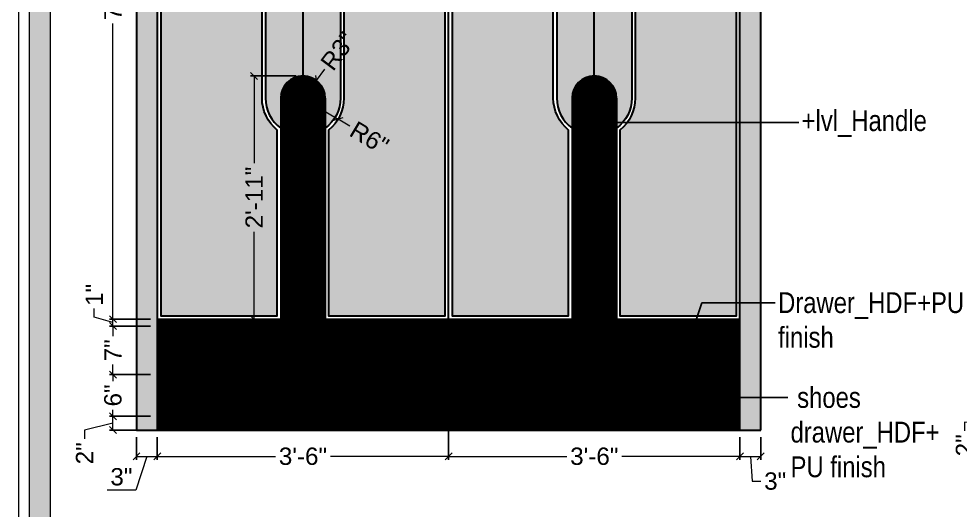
# Model space of a CAD drawing. Header units: millimetres. Extents: x 56222 to 3066687, y -650199 to -121287.
# Drawn here: x 132647.3 to 132783, y -184493.8 to -184422.9 of the extents above; entities that cross this region are included whole.
import ezdxf
from ezdxf import colors
from ezdxf.entities.mleader import LeaderData, LeaderLine
from ezdxf.math import Vec2, Vec3

# ---------------------------------------------------------------- set-up
doc = ezdxf.new("R2010")
doc.units = ezdxf.units.MM
doc.header["$MEASUREMENT"] = 0
doc.header["$PDMODE"] = 35
doc.linetypes.add('DASHEDX2', pattern=[1.5, 1, -0.5])
doc.layers.get('Defpoints').update_dxf_attribs({"color": 220})
doc.layers.add('AR HATCH-7', color=7, linetype='Continuous')
for name, color, linetype, lineweight in [('dim05', 1, 'Continuous', 13), ('Dimension', 10, 'DASHEDX2', 20), ('FURNITURE', 32, 'Continuous', 9), ('Text', 7, 'Continuous', 15), ('wall', 7, 'Continuous', 30)]:
    doc.layers.add(name, color=color, linetype=linetype, lineweight=lineweight)
doc.styles.add('Arial', font='arial.ttf')
doc.styles.get("Standard").update_dxf_attribs({"font": 'arial.ttf', "height": 6})
doc.styles.add('style4', font='ARIALN.TTF')
doc.dimstyles.new('ISO-25', dxfattribs={"dimtxt": 2.5, "dimasz": 1, "dimexe": 0.5, "dimexo": 1, "dimtad": 0, "dimdec": 1, "dimlunit": 4, "dimtxsty": 'Standard', "dimblk": 'OBLIQUE', "dimcen": 2.5, "dimclrd": 1, "dimclre": 1, "dimclrt": 5, "dimadec": 0, "dimazin": 0, "dimtfac": 1, "dimtdec": 1, "dimtmove": 0, "dimatfit": 3, "dimfxl": 1, "dimlwd": -1, "dimarcsym": 0})
pattern_1 = [(45, (54.63804404158145, -490.2478941883019), (-0.08838834764831845, 0.08838834764831845), [])]

# ---------------------------------------------------------------- blocks, each defined once
blk = doc.blocks.new('_Oblique')
at = {"layer": 'wall', "color": 0, "lineweight": -2}
blk.add_line((-0.5, -0.5), (0.5, 0.5), dxfattribs=at)
blk = doc.blocks.new('*D185')
at = {"layer": 'Defpoints', "color": 0, "lineweight": 30, "transparency": 16777216}
for p in [(132709.2861359883, -184480.2554347253), (132667.2861359883, -184482.2554347253), (132709.2861359883, -184486.0388636362)]:
    blk.add_point(p, dxfattribs=at)
at = {"layer": 'dim05', "color": 1, "linetype": 'Continuous', "lineweight": -2, "transparency": 16777216}
for p, q in [((132709.2861359883, -184481.2554347253), (132709.2861359883, -184486.5388636362)), ((132667.2861359883, -184483.2554347253), (132667.2861359883, -184486.5388636362))]:
    blk.add_line(p, q, dxfattribs=at)
at = {"layer": 'dim05', "color": 1, "linetype": 'Continuous', "transparency": 16777216}
for p, q in [((132667.2861359883, -184486.0388636362), (132684.339171459, -184486.0388636362)), ((132709.2861359883, -184486.0388636362), (132692.2331005177, -184486.0388636362))]:
    blk.add_line(p, q, dxfattribs=at)
at = {"layer": 'dim05', "color": 1, "transparency": 16777216, "rotation": 180}
blk.add_blockref('_Oblique', (132667.2861359883, -184486.0388636362), dxfattribs=at)
at = {"layer": 'dim05', "color": 1, "transparency": 16777216}
blk.add_blockref('_Oblique', (132709.2861359883, -184486.0388636362), dxfattribs=at)
at = {"layer": 'dim05', "color": 5, "lineweight": 25, "transparency": 16777216, "insert": (132688.2861359883, -184486.0388636362), "char_height": 2.5, "attachment_point": 5, "style": 'Arial'}
blk.add_mtext('3\'-6"', dxfattribs=at)
blk = doc.blocks.new('*D186')
at = {"layer": 'Defpoints', "color": 0, "lineweight": 30, "transparency": 16777216}
for p in [(132709.2861359883, -184480.2554347253), (132751.2861359883, -184482.2554347253), (132751.2861359883, -184486.0388636362)]:
    blk.add_point(p, dxfattribs=at)
at = {"layer": 'dim05', "color": 1, "linetype": 'Continuous', "lineweight": -2, "transparency": 16777216}
for p, q in [((132709.2861359883, -184481.2554347253), (132709.2861359883, -184486.5388636362)), ((132751.2861359883, -184483.2554347253), (132751.2861359883, -184486.5388636362))]:
    blk.add_line(p, q, dxfattribs=at)
at = {"layer": 'dim05', "color": 1, "linetype": 'Continuous', "transparency": 16777216}
for p, q in [((132709.2861359883, -184486.0388636362), (132726.339171459, -184486.0388636362)), ((132751.2861359883, -184486.0388636362), (132734.2331005177, -184486.0388636362))]:
    blk.add_line(p, q, dxfattribs=at)
at = {"layer": 'dim05', "color": 1, "transparency": 16777216, "rotation": 180}
blk.add_blockref('_Oblique', (132709.2861359883, -184486.0388636362), dxfattribs=at)
at = {"layer": 'dim05', "color": 1, "transparency": 16777216}
blk.add_blockref('_Oblique', (132751.2861359883, -184486.0388636362), dxfattribs=at)
at = {"layer": 'dim05', "color": 5, "lineweight": 25, "transparency": 16777216, "insert": (132730.2861359883, -184486.0388636362), "char_height": 2.5, "attachment_point": 5, "style": 'Arial'}
blk.add_mtext('3\'-6"', dxfattribs=at)
blk = doc.blocks.new('*D187')
at = {"layer": 'Defpoints', "color": 0, "lineweight": 30, "transparency": 16777216}
for p in [(132751.2861359883, -184482.2554347253), (132754.2861359883, -184482.2554347253), (132754.2861359883, -184486.0388636362)]:
    blk.add_point(p, dxfattribs=at)
at = {"layer": 'dim05', "color": 1, "linetype": 'Continuous', "lineweight": -2, "transparency": 16777216}
for p, q in [((132751.2861359883, -184483.2554347253), (132751.2861359883, -184486.5388636362)), ((132754.2861359883, -184483.2554347253), (132754.2861359883, -184486.5388636362))]:
    blk.add_line(p, q, dxfattribs=at)
at = {"layer": 'dim05', "color": 1, "linetype": 'Continuous', "transparency": 16777216}
for p, q in [((132751.2861359883, -184486.0388636362), (132754.2861359883, -184486.0388636362)), ((132752.7861359883, -184486.0388636362), (132753.0553296662, -184489.6209380389)), ((132753.0553296662, -184489.6209380389), (132754.3053296662, -184489.6209380389))]:
    blk.add_line(p, q, dxfattribs=at)
at = {"layer": 'dim05', "color": 1, "transparency": 16777216, "rotation": 180}
blk.add_blockref('_Oblique', (132751.2861359883, -184486.0388636362), dxfattribs=at)
at = {"layer": 'dim05', "color": 1, "transparency": 16777216}
blk.add_blockref('_Oblique', (132754.2861359883, -184486.0388636362), dxfattribs=at)
at = {"layer": 'dim05', "color": 5, "lineweight": 25, "transparency": 16777216, "insert": (132756.3662096117, -184489.6209380389), "char_height": 2.5, "attachment_point": 5, "style": 'Arial'}
blk.add_mtext('3"', dxfattribs=at)
blk = doc.blocks.new('*D440')
at = {"layer": 'Defpoints', "color": 0, "lineweight": 30, "transparency": 16777216}
for p in [(132786.3392786623, -184480.2554347254), (132792.2744125533, -184480.2554347254), (132792.2744125533, -184482.2554347254)]:
    blk.add_point(p, dxfattribs=at)
at = {"layer": 'dim05', "color": 1, "linetype": 'Continuous', "transparency": 16777216}
for p, q in [((132786.3392786623, -184481.2554347254), (132783.6466627003, -184481.1146383739)), ((132783.6466627003, -184481.1146383739), (132783.6466627003, -184482.3646383739)), ((132786.3392786623, -184482.2554347254), (132786.3392786623, -184480.2554347254))]:
    blk.add_line(p, q, dxfattribs=at)
at = {"layer": 'dim05', "color": 1, "linetype": 'Continuous', "lineweight": -2, "transparency": 16777216}
for p, q in [((132791.2744125533, -184480.2554347254), (132785.8392786623, -184480.2554347254)), ((132791.2744125533, -184482.2554347254), (132785.8392786623, -184482.2554347254))]:
    blk.add_line(p, q, dxfattribs=at)
at = {"layer": 'dim05', "color": 1, "transparency": 16777216}
for p, rotation in [((132786.3392786623, -184480.2554347254), 90), ((132786.3392786623, -184482.2554347254), 270)]:
    blk.add_blockref('_Oblique', p, dxfattribs=dict(at, rotation=rotation))
at = {"layer": 'dim05', "color": 5, "lineweight": 25, "transparency": 16777216, "insert": (132783.6466627003, -184484.4476874871), "char_height": 2.5, "attachment_point": 5, "rotation": 90, "style": 'Arial'}
blk.add_mtext('2"', dxfattribs=at)
blk = doc.blocks.new('*D514')
at = {"layer": 'Defpoints', "color": 0, "lineweight": 30, "transparency": 16777216}
for p in [(132660.8963924649, -184480.2554347254), (132667.2861359884, -184480.2554347254), (132667.2861359884, -184482.2554347254)]:
    blk.add_point(p, dxfattribs=at)
at = {"layer": 'dim05', "color": 1, "linetype": 'Continuous', "transparency": 16777216}
for p, q in [((132660.8963924649, -184481.2554347254), (132656.7985863784, -184482.2672682831)), ((132660.8963924649, -184482.2554347254), (132660.8963924649, -184480.2554347254)), ((132656.7985863784, -184482.2672682831), (132656.7985863784, -184483.5172682831))]:
    blk.add_line(p, q, dxfattribs=at)
at = {"layer": 'dim05', "color": 1, "linetype": 'Continuous', "lineweight": -2, "transparency": 16777216}
for p, q in [((132666.2861359884, -184480.2554347254), (132660.3963924649, -184480.2554347254)), ((132666.2861359884, -184482.2554347254), (132660.3963924649, -184482.2554347254))]:
    blk.add_line(p, q, dxfattribs=at)
at = {"layer": 'dim05', "color": 1, "transparency": 16777216}
for p, rotation in [((132660.8963924649, -184480.2554347254), 90), ((132660.8963924649, -184482.2554347254), 270)]:
    blk.add_blockref('_Oblique', p, dxfattribs=dict(at, rotation=rotation))
at = {"layer": 'dim05', "color": 5, "lineweight": 25, "transparency": 16777216, "insert": (132656.7985863783, -184485.6003173963), "char_height": 2.5, "attachment_point": 5, "rotation": 90, "style": 'Arial'}
blk.add_mtext('2"', dxfattribs=at)
blk = doc.blocks.new('*D515')
at = {"layer": 'Defpoints', "color": 0, "lineweight": 30, "transparency": 16777216}
for p in [(132664.2861359883, -184482.2554347254), (132667.2861359883, -184482.2554347254), (132667.2861359883, -184486.0388636362)]:
    blk.add_point(p, dxfattribs=at)
at = {"layer": 'dim05', "color": 1, "linetype": 'Continuous', "lineweight": -2, "transparency": 16777216}
for p, q in [((132664.2861359883, -184483.2554347254), (132664.2861359883, -184486.5388636362)), ((132667.2861359883, -184483.2554347254), (132667.2861359883, -184486.5388636362))]:
    blk.add_line(p, q, dxfattribs=at)
at = {"layer": 'dim05', "color": 1, "linetype": 'Continuous', "transparency": 16777216}
for p, q in [((132665.7861359883, -184486.0388636362), (132664.1729918094, -184490.9024615877)), ((132664.2861359883, -184486.0388636362), (132667.2861359883, -184486.0388636362)), ((132664.1729918094, -184490.9024615877), (132660.0512319186, -184490.9024615877))]:
    blk.add_line(p, q, dxfattribs=at)
at = {"layer": 'dim05', "color": 1, "transparency": 16777216, "rotation": 180}
blk.add_blockref('_Oblique', (132664.2861359883, -184486.0388636362), dxfattribs=at)
at = {"layer": 'dim05', "color": 1, "transparency": 16777216}
blk.add_blockref('_Oblique', (132667.2861359883, -184486.0388636362), dxfattribs=at)
at = {"layer": 'dim05', "color": 5, "lineweight": 25, "transparency": 16777216, "insert": (132662.112111864, -184489.0001764581), "char_height": 2.5, "attachment_point": 5, "style": 'Arial'}
blk.add_mtext('3"', dxfattribs=at)
blk = doc.blocks.new('*D516')
at = {"layer": 'Defpoints', "color": 0, "lineweight": 30, "transparency": 16777216}
for p in [(132660.896392465, -184474.2554347254), (132667.2861359884, -184474.2554347254), (132667.2861359884, -184480.2554347254)]:
    blk.add_point(p, dxfattribs=at)
at = {"layer": 'dim05', "color": 1, "linetype": 'Continuous', "lineweight": -2, "transparency": 16777216}
for p, q in [((132666.2861359884, -184474.2554347254), (132660.396392465, -184474.2554347254)), ((132666.2861359884, -184480.2554347254), (132660.396392465, -184480.2554347254))]:
    blk.add_line(p, q, dxfattribs=at)
at = {"layer": 'dim05', "color": 1, "linetype": 'Continuous', "transparency": 16777216}
for p, q in [((132660.896392465, -184474.2554347254), (132660.896392465, -184475.1868808373)), ((132660.896392465, -184480.2554347254), (132660.896392465, -184479.3239886135))]:
    blk.add_line(p, q, dxfattribs=at)
at = {"layer": 'dim05', "color": 1, "transparency": 16777216}
for p, rotation in [((132660.896392465, -184474.2554347254), 90), ((132660.896392465, -184480.2554347254), 270)]:
    blk.add_blockref('_Oblique', p, dxfattribs=dict(at, rotation=rotation))
at = {"layer": 'dim05', "color": 5, "lineweight": 25, "transparency": 16777216, "insert": (132660.8963924649, -184477.2554347254), "char_height": 2.5, "attachment_point": 5, "rotation": 90, "style": 'Arial'}
blk.add_mtext('6"', dxfattribs=at)
blk = doc.blocks.new('*D517')
at = {"layer": 'Defpoints', "color": 0, "lineweight": 30, "transparency": 16777216}
for p in [(132660.8963924651, -184467.255434721), (132667.2861359884, -184467.255434721), (132667.2861359884, -184474.2554347254)]:
    blk.add_point(p, dxfattribs=at)
at = {"layer": 'dim05', "color": 1, "linetype": 'Continuous', "lineweight": -2, "transparency": 16777216}
for p, q in [((132666.2861359884, -184467.255434721), (132660.3963924651, -184467.255434721)), ((132666.2861359884, -184474.2554347254), (132660.3963924651, -184474.2554347254))]:
    blk.add_line(p, q, dxfattribs=at)
at = {"layer": 'dim05', "color": 1, "linetype": 'Continuous', "transparency": 16777216}
for p, q in [((132660.8963924651, -184467.255434721), (132660.8963924651, -184468.7039340411)), ((132660.8963924651, -184474.2554347254), (132660.8963924651, -184472.8069354053))]:
    blk.add_line(p, q, dxfattribs=at)
at = {"layer": 'dim05', "color": 1, "transparency": 16777216}
for p, rotation in [((132660.8963924651, -184467.255434721), 90), ((132660.8963924651, -184474.2554347254), 270)]:
    blk.add_blockref('_Oblique', p, dxfattribs=dict(at, rotation=rotation))
at = {"layer": 'dim05', "color": 5, "lineweight": 25, "transparency": 16777216, "insert": (132660.896392465, -184470.7554347232), "char_height": 2.5, "attachment_point": 5, "rotation": 90, "style": 'Arial'}
blk.add_mtext('7"', dxfattribs=at)
blk = doc.blocks.new('*D518')
at = {"layer": 'Defpoints', "color": 0, "lineweight": 30, "transparency": 16777216}
for p in [(132660.8963924652, -184466.255434721), (132667.2861359884, -184466.255434721), (132667.2861359884, -184467.255434721)]:
    blk.add_point(p, dxfattribs=at)
at = {"layer": 'dim05', "color": 1, "linetype": 'Continuous', "transparency": 16777216}
for p, q in [((132658.2037765034, -184465.9476499324), (132658.2037765034, -184464.6976499324)), ((132660.8963924652, -184466.755434721), (132658.2037765034, -184465.9476499324)), ((132660.8963924652, -184466.255434721), (132660.8963924652, -184465.255434721)), ((132660.8963924652, -184467.255434721), (132660.8963924652, -184466.255434721)), ((132660.8963924652, -184467.255434721), (132660.8963924652, -184466.255434721)), ((132660.8963924652, -184467.255434721), (132660.8963924652, -184468.255434721))]:
    blk.add_line(p, q, dxfattribs=at)
at = {"layer": 'dim05', "color": 1, "linetype": 'Continuous', "lineweight": -2, "transparency": 16777216}
for p, q in [((132666.2861359884, -184466.255434721), (132660.3963924652, -184466.255434721)), ((132666.2861359884, -184467.255434721), (132660.3963924652, -184467.255434721))]:
    blk.add_line(p, q, dxfattribs=at)
at = {"layer": 'dim05', "color": 1, "transparency": 16777216}
for p, rotation in [((132660.8963924652, -184466.255434721), 270), ((132660.8963924652, -184467.255434721), 90)]:
    blk.add_blockref('_Oblique', p, dxfattribs=dict(at, rotation=rotation))
at = {"layer": 'dim05', "color": 5, "lineweight": 25, "transparency": 16777216, "insert": (132658.2037765033, -184462.7535844481), "char_height": 2.5, "attachment_point": 5, "rotation": 90, "style": 'Arial'}
blk.add_mtext('1"', dxfattribs=at)
blk = doc.blocks.new('*D519')
at = {"layer": 'Defpoints', "color": 0, "lineweight": 30, "transparency": 16777216}
for p in [(132660.8963924652, -184373.0855934982), (132675.0835806777, -184373.0855934982), (132667.2861359884, -184466.255434721)]:
    blk.add_point(p, dxfattribs=at)
at = {"layer": 'dim05', "color": 1, "linetype": 'Continuous', "lineweight": -2, "transparency": 16777216}
for p, q in [((132674.0835806777, -184373.0855934982), (132660.3963924652, -184373.0855934982)), ((132666.2861359884, -184466.255434721), (132660.3963924652, -184466.255434721))]:
    blk.add_line(p, q, dxfattribs=at)
at = {"layer": 'dim05', "color": 1, "linetype": 'Continuous', "transparency": 16777216}
for p, q in [((132660.8963924652, -184373.0855934982), (132660.8963924652, -184415.7329288435)), ((132660.8963924652, -184466.255434721), (132660.8963924652, -184423.6080993756))]:
    blk.add_line(p, q, dxfattribs=at)
at = {"layer": 'dim05', "color": 1, "transparency": 16777216}
for p, rotation in [((132660.8963924652, -184373.0855934982), 90), ((132660.8963924652, -184466.255434721), 270)]:
    blk.add_blockref('_Oblique', p, dxfattribs=dict(at, rotation=rotation))
at = {"layer": 'dim05', "color": 5, "lineweight": 25, "transparency": 16777216, "insert": (132660.8963924652, -184419.6705141095), "char_height": 2.5, "attachment_point": 5, "rotation": 90, "style": 'Arial'}
blk.add_mtext('7\'-9"', dxfattribs=at)
blk = doc.blocks.new('*D521')
at = {"layer": 'Defpoints', "color": 0, "lineweight": 30, "transparency": 16777216}
for p in [(132681.2417533557, -184431.1806493987), (132688.2861359884, -184431.1806493987), (132688.2861359883, -184466.255434721)]:
    blk.add_point(p, dxfattribs=at)
at = {"layer": 'dim05', "color": 1, "linetype": 'Continuous', "lineweight": -2, "transparency": 16777216}
for p, q in [((132687.2861359884, -184431.1806493987), (132680.7417533557, -184431.1806493987)), ((132687.2861359883, -184466.255434721), (132680.7417533557, -184466.255434721))]:
    blk.add_line(p, q, dxfattribs=at)
at = {"layer": 'dim05', "color": 1, "linetype": 'Continuous', "transparency": 16777216}
for p, q in [((132681.2417533557, -184431.1806493987), (132681.2417533557, -184443.7777282808)), ((132681.2417533557, -184466.255434721), (132681.2417533557, -184453.6583558388))]:
    blk.add_line(p, q, dxfattribs=at)
at = {"layer": 'dim05', "color": 1, "transparency": 16777216}
for p, rotation in [((132681.2417533557, -184431.1806493987), 90), ((132681.2417533557, -184466.255434721), 270)]:
    blk.add_blockref('_Oblique', p, dxfattribs=dict(at, rotation=rotation))
at = {"layer": 'dim05', "color": 5, "lineweight": 25, "transparency": 16777216, "insert": (132681.2417533557, -184448.7180420598), "char_height": 2.5, "attachment_point": 5, "rotation": 90, "style": 'Arial'}
blk.add_mtext('2\'-11"', dxfattribs=at)
blk = doc.blocks.new('*D522')
at = {"layer": 'Defpoints', "color": 0, "lineweight": 30, "transparency": 16777216}
for p in [(132690.2070418351, -184431.8212694994), (132688.2861359882, -184434.380887247)]:
    blk.add_point(p, dxfattribs=at)
at = {"layer": 'dim05', "color": 1, "linetype": 'Continuous', "transparency": 16777216}
for p in [(132691.4075187608, -184430.2216273047), (132688.2861359882, -184434.380887247)]:
    blk.add_line(p, (132690.2070418351, -184431.8212694994), dxfattribs=at)
at = {"layer": 'dim05', "color": 1, "transparency": 16777216, "rotation": 233.113021800802}
blk.add_blockref('_Oblique', (132690.2070418351, -184431.8212694994), dxfattribs=at)
at = {"layer": 'dim05', "color": 5, "lineweight": 25, "transparency": 16777216, "insert": (132693.3631046805, -184427.6157981669), "char_height": 2.5, "attachment_point": 5, "rotation": 53.11302180080201, "style": 'Arial'}
blk.add_mtext('R3"', dxfattribs=at)
blk = doc.blocks.new('*D523')
at = {"layer": 'Defpoints', "color": 0, "lineweight": 30, "transparency": 16777216}
for p in [(132688.2861359884, -184434.3808872469), (132693.3516059778, -184437.4159070553)]:
    blk.add_point(p, dxfattribs=at)
at = {"layer": 'dim05', "color": 1, "linetype": 'Continuous', "transparency": 16777216}
for p in [(132688.2861359884, -184434.3808872469), (132695.0672283646, -184438.4438369292)]:
    blk.add_line(p, (132693.3516059778, -184437.4159070553), dxfattribs=at)
at = {"layer": 'dim05', "color": 1, "transparency": 16777216, "rotation": 149.0717049993474}
blk.add_blockref('_Oblique', (132693.3516059778, -184437.4159070553), dxfattribs=at)
at = {"layer": 'dim05', "color": 5, "lineweight": 25, "transparency": 16777216, "insert": (132697.8619901058, -184440.1183424069), "char_height": 2.5, "attachment_point": 5, "rotation": 329.07170499934745, "style": 'Arial'}
blk.add_mtext('R6"', dxfattribs=at)

msp = doc.modelspace()

# ---------------------------------------------------------------- hatches: boundary and pattern name
at = {"layer": 'AR HATCH-7', "lineweight": 30, "true_color": 0xe7e2df, "transparency": 33554687}
h = msp.add_hatch(color=254, dxfattribs=at)
h.dxf.hatch_style = 1
h.paths.add_polyline_path([(132667.2861359883, -184364.2554347253), (132664.2861359883, -184364.2554347253), (132664.2861359883, -184482.2554347253), (132667.2861359883, -184482.2554347253)])
h.paths.add_polyline_path([(132754.2861359883, -184364.2554347253), (132751.2861359883, -184364.2554347253), (132751.2861359883, -184482.2554347253), (132754.2861359883, -184482.2554347253)])
h = msp.add_hatch(color=254, dxfattribs=at)
h.dxf.hatch_style = 1
edge = h.paths.add_edge_path()
edge.add_line((132693.6912466097, -184364.2554347253), (132688.2861359883, -184364.2554347253))
edge.add_line((132688.2861359883, -184364.2554347253), (132688.2861359883, -184431.1806493986))
edge.add_arc((132688.2861359883, -184434.380887247), 3.200237848388497, 5.210267772781663e-10, 89.99999999947897, ccw=False)
edge.add_line((132691.4863738367, -184434.380887247), (132691.4863738367, -184438.7367681616))
edge.add_arc((132688.2861359883, -184434.380887247), 5.405110621352224, 306.3044869482983, 360)
edge.add_line((132693.6912466097, -184434.380887247), (132693.6912466097, -184364.2554347253))
edge = h.paths.add_edge_path()
edge.add_line((132688.2861359883, -184364.2554347253), (132682.881025367, -184364.2554347253))
edge.add_line((132682.881025367, -184364.2554347253), (132682.881025367, -184434.380887247))
edge.add_arc((132688.2861359883, -184434.380887247), 5.405110621359199, 180, 233.6955130517016)
edge.add_line((132685.08589814, -184438.7367681616), (132685.08589814, -184434.380887247))
edge.add_arc((132688.2861359883, -184434.380887247), 3.200237848359393, 90, 180, ccw=False)
edge.add_line((132688.2861359883, -184431.1806493986), (132688.2861359883, -184364.2554347253))
edge = h.paths.add_edge_path()
edge.add_line((132730.2861359883, -184364.2554347253), (132724.881025367, -184364.2554347253))
edge.add_line((132724.881025367, -184364.2554347253), (132724.881025367, -184434.380887247))
edge.add_arc((132730.2861359884, -184434.3808872469), 5.405110621417407, 180.000000000617, 233.6955130515697)
edge.add_line((132727.08589814, -184438.7367681617), (132727.08589814, -184434.380887247))
edge.add_arc((132730.2861359883, -184434.380887247), 3.200237848359393, 90, 180.0000000005211, ccw=False)
edge.add_line((132730.2861359883, -184431.1806493986), (132730.2861359883, -184364.2554347253))
edge = h.paths.add_edge_path()
edge.add_line((132735.6912466097, -184364.2554347253), (132730.2861359883, -184364.2554347253))
edge.add_line((132730.2861359883, -184364.2554347253), (132730.2861359883, -184431.1806493986))
edge.add_arc((132730.2861359883, -184434.380887247), 3.200237848359393, 0, 89.99999999947897, ccw=False)
edge.add_line((132733.4863738367, -184434.380887247), (132733.4863738367, -184438.7367681617))
edge.add_arc((132730.2861359883, -184434.3808872469), 5.405110621433596, 306.3044869484303, 359.999999999383)
edge.add_line((132735.6912466097, -184434.380887247), (132735.6912466097, -184364.2554347253))
at = {"layer": 'AR HATCH-7', "lineweight": 30, "true_color": 0xfac7c9}
h = msp.add_hatch(color=254, dxfattribs=at)
h.dxf.hatch_style = 1
edge = h.paths.add_edge_path()
edge.add_arc((132705.3904321428, -184376.9812973436), 3.395703845482785, 0, 90)
edge.add_line((132705.3904321428, -184373.5855934981), (132697.5869504552, -184373.5855934981))
edge.add_arc((132697.5869504552, -184376.9812973436), 3.395703845482785, 90, 180)
edge.add_line((132694.1912466097, -184376.9812973436), (132694.1912466097, -184434.380887247))
edge.add_arc((132688.2861359883, -184434.380887247), 5.905110621359199, -51.19909081548178, 2.823981049004942e-10, ccw=False)
edge.add_line((132691.9863738367, -184438.9829054255), (132691.9863738366, -184465.7554347209))
edge.add_line((132691.9863738366, -184465.7554347209), (132708.7861359883, -184465.755434721))
edge.add_line((132708.7861359883, -184465.755434721), (132708.7861359883, -184376.9812973436))
edge = h.paths.add_edge_path()
edge.add_arc((132678.9853215215, -184376.9812973436), 3.395703845482785, 0, 90)
edge.add_line((132678.9853215215, -184373.5855934981), (132671.1818398338, -184373.5855934981))
edge.add_arc((132671.1818398338, -184376.9812973436), 3.395703845482785, 90, 180)
edge.add_line((132667.7861359883, -184376.9812973436), (132667.7861359882, -184465.7554347209))
edge.add_line((132667.7861359882, -184465.7554347209), (132684.5858981398, -184465.7554347209))
edge.add_line((132684.5858981398, -184465.7554347209), (132684.58589814, -184438.9829054255))
edge.add_arc((132688.2861359883, -184434.380887247), 5.905110621334782, 179.9999999997176, 231.1990908154818, ccw=False)
edge.add_line((132682.381025367, -184434.380887247), (132682.381025367, -184376.9812973436))
edge = h.paths.add_edge_path()
edge.add_arc((132720.9853215215, -184376.9812973436), 3.395703845482785, 0, 90)
edge.add_line((132720.9853215215, -184373.5855934981), (132713.1818398338, -184373.5855934981))
edge.add_arc((132713.1818398338, -184376.9812973436), 3.395703845482785, 90, 180)
edge.add_line((132709.7861359883, -184376.9812973436), (132709.7861359882, -184465.755434721))
edge.add_line((132709.7861359882, -184465.755434721), (132726.5858981398, -184465.755434721))
edge.add_line((132726.5858981398, -184465.755434721), (132726.58589814, -184438.9829054256))
edge.add_arc((132730.2861359884, -184434.380887247), 5.905110621416619, 180.0000000002824, 231.1990908153956, ccw=False)
edge.add_line((132724.381025367, -184434.380887247), (132724.381025367, -184376.9812973436))
h.paths.add_polyline_path([(132750.7861359883, -184395.4856190385), (132736.1912466097, -184395.4856190385), (132736.1912466097, -184433.312334585), (132750.7861359883, -184433.312334585)])
edge = h.paths.add_edge_path()
edge.add_arc((132747.3904321428, -184376.9812973436), 3.395703845482785, 0, 90)
edge.add_line((132747.3904321428, -184373.5855934981), (132739.5869504552, -184373.5855934981))
edge.add_arc((132739.5869504552, -184376.9812973436), 3.395703845482785, 90, 180)
edge.add_line((132736.1912466097, -184376.9812973436), (132736.1912466097, -184395.4856190385))
edge.add_line((132736.1912466097, -184395.4856190385), (132750.7861359883, -184395.4856190385))
edge.add_line((132750.7861359883, -184395.4856190385), (132750.7861359883, -184376.9812973436))
edge = h.paths.add_edge_path()
edge.add_line((132750.7861359883, -184433.312334585), (132736.1912466097, -184433.312334585))
edge.add_line((132736.1912466097, -184433.312334585), (132736.1912466097, -184434.380887247))
edge.add_arc((132730.2861359883, -184434.380887247), 5.905110621417407, 308.8009091846044, 359.9999999997176, ccw=False)
edge.add_line((132733.9863738367, -184438.9829054256), (132733.9863738366, -184465.755434721))
edge.add_line((132733.9863738366, -184465.755434721), (132750.7861359883, -184465.755434721))
edge.add_line((132750.7861359883, -184465.755434721), (132750.7861359883, -184433.312334585))
at = {"layer": 'AR HATCH-7', "lineweight": 30, "true_color": 0xe7e9e7, "transparency": 33554687}
h = msp.add_hatch(dxfattribs=at)
h.set_pattern_fill('ANSI31', color=254)
h.set_pattern_definition(pattern_1)
edge = h.paths.add_edge_path()
edge.add_arc((132688.2861359883, -184434.3808872469), 3.200237848330289, 90, 180.000000000521)
edge.add_line((132685.08589814, -184434.380887247), (132685.08589814, -184466.2554347209))
edge.add_line((132685.08589814, -184466.2554347209), (132688.2861359883, -184466.2554347209))
edge.add_line((132688.2861359883, -184466.2554347209), (132688.2861359883, -184431.1806493986))
edge = h.paths.add_edge_path()
edge.add_arc((132688.2861359883, -184434.380887247), 3.200237848388497, 0, 89.99999999947893)
edge.add_line((132688.2861359883, -184431.1806493986), (132688.2861359883, -184466.2554347209))
edge.add_line((132688.2861359883, -184466.2554347209), (132691.4863738367, -184466.2554347209))
edge.add_line((132691.4863738367, -184466.2554347209), (132691.4863738367, -184434.380887247))
edge = h.paths.add_edge_path()
edge.add_arc((132730.2861359883, -184434.380887247), 3.200237848359393, 90, 180)
edge.add_line((132727.08589814, -184434.380887247), (132727.08589814, -184466.2554347209))
edge.add_line((132727.08589814, -184466.2554347209), (132730.2861359883, -184466.2554347209))
edge.add_line((132730.2861359883, -184466.2554347209), (132730.2861359883, -184431.1806493986))
edge = h.paths.add_edge_path()
edge.add_arc((132730.2861359883, -184434.380887247), 3.200237848359393, 0, 90)
edge.add_line((132730.2861359883, -184431.1806493986), (132730.2861359883, -184466.2554347209))
edge.add_line((132730.2861359883, -184466.2554347209), (132733.4863738367, -184466.2554347209))
edge.add_line((132733.4863738367, -184466.2554347209), (132733.4863738367, -184434.380887247))
h = msp.add_hatch(dxfattribs=at)
h.set_pattern_fill('ANSI31', color=254)
h.set_pattern_definition(pattern_1)
h.paths.add_polyline_path([(132688.2861359883, -184466.2554347209), (132667.2861359883, -184466.2554347209), (132667.2861359883, -184474.2554347253), (132688.2861359883, -184474.2554347253)])
h.paths.add_polyline_path([(132709.2861359883, -184466.2554347209), (132688.2861359883, -184466.2554347209), (132688.2861359883, -184474.2554347253), (132709.2861359883, -184474.2554347253)])
h.paths.add_polyline_path([(132730.2861359883, -184466.2554347209), (132709.2861359883, -184466.2554347209), (132709.2861359883, -184474.2554347253), (132730.2861359883, -184474.2554347253)])
h.paths.add_polyline_path([(132751.2861359883, -184466.255434721), (132730.2861359883, -184466.255434721), (132730.2861359883, -184474.2554347253), (132751.2861359883, -184474.2554347253)])
h = msp.add_hatch(dxfattribs=at)
h.set_pattern_fill('ANSI31', color=254)
h.set_pattern_definition(pattern_1)
h.paths.add_polyline_path([(132751.2861359883, -184474.2554347253), (132709.2861359883, -184474.2554347253), (132709.2861359883, -184475.2554347254), (132709.2861359883, -184480.2554347253), (132751.2861359883, -184480.2554347253)])
h.paths.add_polyline_path([(132709.2861359883, -184475.2554347254), (132709.2861359883, -184474.2554347253), (132667.2861359883, -184474.2554347253), (132667.2861359883, -184480.2554347253), (132709.2861359883, -184480.2554347253)])
h = msp.add_hatch(dxfattribs=at)
h.set_pattern_fill('ANSI31', color=254)
h.set_pattern_definition(pattern_1)
h.paths.add_polyline_path([(132751.2861359883, -184480.2554347253), (132667.2861359883, -184480.2554347253), (132667.2861359883, -184482.2554347253), (132751.2861359883, -184482.2554347253)])
at = {"layer": 'Dimension', "linetype": 'Continuous', "true_color": 0xd39e00}
h = msp.add_hatch(color=42, dxfattribs=at)
h.paths.add_polyline_path([(132648.8530571348, -184282.6896984933), (132648.8530571348, -184589.4557084531), (133084.6773788854, -184589.4557084531), (133084.6773788854, -184282.6896984933)])
h.paths.add_polyline_path([(132651.9117574679, -184285.7483988261), (133081.6186785526, -184285.7483988261), (133081.6186785526, -184586.3970081204), (132651.9117574679, -184586.3970081204)], flags=16)

# ---------------------------------------------------------------- linework, layer by layer
at = {"layer": 'Dimension', "color": 42, "linetype": 'Continuous', "true_color": 0xd39e00}
for points in [[(132647.3237069685, -184281.1603483269), (133086.2067290518, -184281.1603483269), (133086.2067290518, -184590.9850586196), (132647.3237069685, -184590.9850586196)], [(132648.8530571348, -184282.6896984933), (133084.6773788854, -184282.6896984933), (133084.6773788854, -184589.4557084531), (132648.8530571348, -184589.4557084531)], [(132651.9117574679, -184285.7483988261), (133081.6186785526, -184285.7483988261), (133081.6186785526, -184586.3970081204), (132651.9117574679, -184586.3970081204)]]:
    msp.add_lwpolyline(points, close=True, dxfattribs=at)
at = {"layer": 'FURNITURE', "lineweight": 30}
for p, q in [((132664.2861359883, -184364.2554347253), (132664.2861359883, -184482.2554347253)), ((132667.2861359883, -184364.2554347253), (132667.2861359883, -184482.2554347253)), ((132688.2861359883, -184364.2554347253), (132688.2861359882, -184466.2554347209)), ((132709.2861359883, -184475.2554347254), (132709.2861359883, -184364.2554347253)), ((132730.2861359882, -184466.255434721), (132730.2861359883, -184364.2554347253)), ((132751.2861359883, -184482.2554347253), (132751.2861359883, -184364.2554347253)), ((132754.2861359883, -184482.2554347253), (132754.2861359883, -184364.2554347253)), ((132685.08589814, -184434.380887247), (132685.0858981399, -184466.2554347209)), ((132691.4863738367, -184434.380887247), (132691.4863738366, -184466.2554347209)), ((132727.08589814, -184434.380887247), (132727.0858981399, -184466.255434721)), ((132733.4863738367, -184434.380887247), (132733.4863738366, -184466.255434721)), ((132667.2861359882, -184466.2554347209), (132751.2861359882, -184466.255434721)), ((132688.2861359882, -184466.2554347209), (132688.2861359883, -184474.2554347253)), ((132730.2861359882, -184466.255434721), (132730.2861359883, -184474.2554347254)), ((132667.2861359883, -184474.2554347253), (132751.2861359883, -184474.2554347253)), ((132709.2861359883, -184475.2554347253), (132709.2861359883, -184480.2554347253)), ((132667.2861359883, -184480.2554347253), (132751.2861359883, -184480.2554347253)), ((132664.2861359883, -184482.2554347253), (132754.2861359883, -184482.2554347253))]:
    msp.add_line(p, q, dxfattribs=at)
at = {"layer": 'FURNITURE', "lineweight": 5}
for p in [(132667.2861359882, -184467.255434721), (132751.2861359882, -184467.255434721)]:
    msp.add_line(p, (132709.2861359882, -184467.255434721), dxfattribs=at)
at = {"layer": 'FURNITURE', "lineweight": 30}
for points in [[(132682.881025367, -184364.2554347253), (132682.881025367, -184434.380887247, 0.2386740552064184), (132685.08589814, -184438.7367681616)], [(132693.6912466097, -184364.2554347253), (132693.6912466097, -184434.380887247, -0.2386740552064184), (132691.4863738367, -184438.7367681616)], [(132724.881025367, -184364.2554347253), (132724.881025367, -184434.380887247, 0.2386740552064184), (132727.08589814, -184438.7367681617)], [(132735.6912466097, -184364.2554347253), (132735.6912466097, -184434.380887247, -0.2386740552064184), (132733.4863738367, -184438.7367681617)], [(132667.7861359883, -184376.9812973436), (132667.7861359882, -184465.7554347209), (132684.5858981399, -184465.7554347209), (132684.58589814, -184438.9829054255, -0.2271902539686238), (132682.381025367, -184434.380887247), (132682.381025367, -184376.9812973436)], [(132694.1912466097, -184376.9812973436), (132694.1912466097, -184434.380887247, -0.2271902539686236), (132691.9863738367, -184438.9829054255), (132691.9863738366, -184465.7554347209), (132708.7861359882, -184465.755434721), (132708.7861359883, -184376.9812973436)], [(132709.7861359883, -184376.9812973436), (132709.7861359882, -184465.755434721), (132726.5858981399, -184465.755434721), (132726.58589814, -184438.9829054256, -0.2271902539686238), (132724.381025367, -184434.380887247), (132724.381025367, -184376.9812973436)], [(132736.1912466097, -184376.9812973436), (132736.1912466097, -184434.380887247, -0.2271902539686236), (132733.9863738367, -184438.9829054256), (132733.9863738366, -184465.755434721), (132750.7861359882, -184465.755434721), (132750.7861359883, -184376.9812973436)]]:
    msp.add_lwpolyline(points, format="xyb", dxfattribs=at)
for centre, start, end in [((132688.2861359883, -184434.380887247), 90, 180), ((132688.2861359883, -184434.380887247), 0, 90), ((132730.2861359883, -184434.380887247), 90, 180), ((132730.2861359883, -184434.380887247), 0, 90)]:
    msp.add_arc(centre, 3.20023784835503, start, end, dxfattribs=at)

# ---------------------------------------------------------------- dimensions: what is measured, and where the dimension line sits
at = {"layer": 'dim05', "color": 27, "lineweight": 25, "true_color": 0x7d5120}
for base, p1, p2, picture, middle in [((132660.8963924652, -184373.0855934982), (132667.2861359883, -184466.2554347209), (132675.0835806776, -184373.0855934981), '*D519', (132660.8963924652, -184419.6705141095)), ((132681.2417533557, -184431.1806493987), (132688.2861359882, -184466.2554347209), (132688.2861359883, -184431.1806493986), '*D521', (132681.2417533557, -184448.7180420598)), ((132660.8963924652, -184466.255434721), (132667.2861359883, -184467.255434721), (132667.2861359883, -184466.2554347209), '*D518', (132658.2037765033, -184464.0726499324)), ((132660.8963924651, -184467.255434721), (132667.2861359883, -184474.2554347253), (132667.2861359883, -184467.255434721), '*D517', (132660.896392465, -184470.7554347232))]:
    dim = msp.add_linear_dim(base=base, p1=p1, p2=p2, angle=90, dimstyle='ISO-25', override={"dimtxsty": 'Arial', "dimtmove": 1}, dxfattribs=at)
    dim.commit()
    dim.dimension.update_dxf_attribs({"geometry": picture, "text_midpoint": middle})
for center, mpoint, picture, middle in [((132688.2861359882, -184434.380887247), (132690.2070418351, -184431.8212694994), '*D522', (132693.3631046805, -184427.6157981669)), ((132688.2861359884, -184434.3808872469), (132693.3516059778, -184437.4159070553), '*D523', (132697.8619901058, -184440.1183424069))]:
    dim = msp.add_radius_dim(center=center, mpoint=mpoint, dimstyle='ISO-25', override={"dimtxsty": 'Arial', "dimtmove": 1}, dxfattribs=at)
    dim.commit()
    dim.dimension.update_dxf_attribs({"geometry": picture, "text_midpoint": middle})
for base, p1, p2, picture, middle in [((132660.896392465, -184474.2554347254), (132667.2861359883, -184480.2554347253), (132667.2861359883, -184474.2554347253), '*D516', (132660.8963924649, -184477.2554347254)), ((132660.8963924649, -184480.2554347254), (132667.2861359883, -184482.2554347253), (132667.2861359883, -184480.2554347253), '*D514', (132656.7985863783, -184484.1422682831)), ((132786.3392786623, -184480.2554347254), (132792.2744125533, -184482.2554347253), (132792.2744125533, -184480.2554347253), '*D440', (132783.6466627003, -184482.9896383739))]:
    dim = msp.add_linear_dim(base=base, p1=p1, p2=p2, angle=90, dimstyle='ISO-25', override={"dimtxsty": 'Arial', "dimtmove": 1}, dxfattribs=at)
    dim.commit()
    dim.dimension.update_dxf_attribs({"geometry": picture, "text_midpoint": middle, "dimtype": 160})
for base, p1, p2, picture, middle in [((132709.2861359883, -184486.0388636362), (132667.2861359883, -184482.2554347253), (132709.2861359883, -184480.2554347253), '*D185', (132688.2861359883, -184486.0388636362)), ((132751.2861359883, -184486.0388636362), (132709.2861359883, -184480.2554347253), (132751.2861359883, -184482.2554347253), '*D186', (132730.2861359883, -184486.0388636362))]:
    dim = msp.add_linear_dim(base=base, p1=p1, p2=p2, dimstyle='ISO-25', override={"dimtxsty": 'Arial'}, dxfattribs=at)
    dim.commit()
    dim.dimension.update_dxf_attribs({"geometry": picture, "text_midpoint": middle})
for base, p1, p2, override, picture, middle in [((132667.2861359883, -184486.0388636362), (132664.2861359883, -184482.2554347254), (132667.2861359883, -184482.2554347254), {"dimtad": 3, "dimtxsty": 'Arial', "dimtmove": 1}, '*D515', (132663.5479918094, -184490.9024615877)), ((132754.2861359883, -184486.0388636362), (132751.2861359883, -184482.2554347253), (132754.2861359883, -184482.2554347253), {"dimtxsty": 'Arial', "dimtmove": 1}, '*D187', (132754.9303296662, -184489.6209380389))]:
    dim = msp.add_linear_dim(base=base, p1=p1, p2=p2, dimstyle='ISO-25', override=override, dxfattribs=at)
    dim.commit()
    dim.dimension.update_dxf_attribs({"geometry": picture, "text_midpoint": middle, "dimtype": 160})

# ---------------------------------------------------------------- leaders
at = {"layer": 'Text', "color": 1, "lineweight": 0, "ltscale": 20}
ml = msp.add_multileader_mtext('Standard', dxfattribs=at)
ml.set_content('+lvl_Handle', color=1, style='style4')
ml.set_leader_properties()
ml.build(insert=Vec2(0, 0))
ml.multileader.update_dxf_attribs({"dogleg_length": 2.024561314337916, "arrow_head_size": 2})
ctx = ml.context
ctx.base_point, ctx.char_height, ctx.arrow_head_size, ctx.landing_gap_size, ctx.plane_origin = Vec3(132759.7781558099, -184437.892040116), 3, 2, 0.4, Vec3(132754.4862259565, -184437.892040116)
notes = []
notes.append((ctx, [(0, (1, 1, 0), (132757.7535944955, -184437.892040116), (1, 0), 2.024561314337916, [(0, [(132730.9951314193, -184437.892040116)], 0, [])])]))
ctx.mtext.insert = Vec3(132760.1781558098, -184436.1301028718)
ml = msp.add_multileader_mtext('Standard', dxfattribs=at)
ml.set_content('Drawer_HDF+PU \\Pfinish', color=1, style='style4')
ml.set_leader_properties()
ml.build(insert=Vec2(0, 0))
ml.multileader.update_dxf_attribs({"dogleg_length": 2.024561314337916, "arrow_head_size": 2})
ctx = ml.context
ctx.base_point, ctx.char_height, ctx.arrow_head_size, ctx.landing_gap_size, ctx.plane_origin = Vec3(132756.3855981056, -184463.8971305124), 3, 2, 0.4, Vec3(132753.0443450068, -184463.8971305124)
notes.append((ctx, [(0, (1, 1, 0), (132745.7803936731, -184463.8971305124), (1, 0), 10.60520443249334, [(0, [(132743.2944500213, -184471.3539737732)], 0, [])])]))
ctx.mtext.insert = Vec3(132756.7855981056, -184462.3725738957)
ml = msp.add_multileader_mtext('Standard', dxfattribs=at)
ml.set_content(' shoes drawer_HDF+\\PPU finish', color=1, style='style4')
ml.set_leader_properties()
ml.build(insert=Vec2(0, 0))
ml.multileader.update_dxf_attribs({"dogleg_length": 2.024561314337916, "arrow_head_size": 2})
ctx = ml.context
ctx.base_point, ctx.char_height, ctx.arrow_head_size, ctx.landing_gap_size, ctx.plane_origin = Vec3(132758.180159978, -184477.5750734626), 3, 2, 0.4, Vec3(132752.8882301247, -184477.5750734626)
notes.append((ctx, [(0, (1, 1, 0), (132756.1555986637, -184477.5750734626), (1, 0), 2.024561314337916, [(0, [(132743.1383351392, -184477.5750734626)], 0, [])])]))
ctx.mtext.insert, ctx.mtext.width = Vec3(132758.580159978, -184476.0494936536), 21.63233287858117
for ctx, leaders in notes:
    for number, flags, end, landing, length, lines in leaders:
        leader = LeaderData()
        leader.index, (leader.has_last_leader_line, leader.has_dogleg_vector, leader.attachment_direction) = number, flags
        leader.last_leader_point, leader.dogleg_vector, leader.dogleg_length = Vec3(end), Vec3(landing), length
        for number, points, colour, breaks in lines:
            line = LeaderLine()
            line.index, line.vertices, line.color, line.breaks = number, Vec3.list(points), colors.encode_raw_color(colour), breaks
            leader.lines.append(line)
        ctx.leaders.append(leader)

doc.saveas('drawing.dxf')
